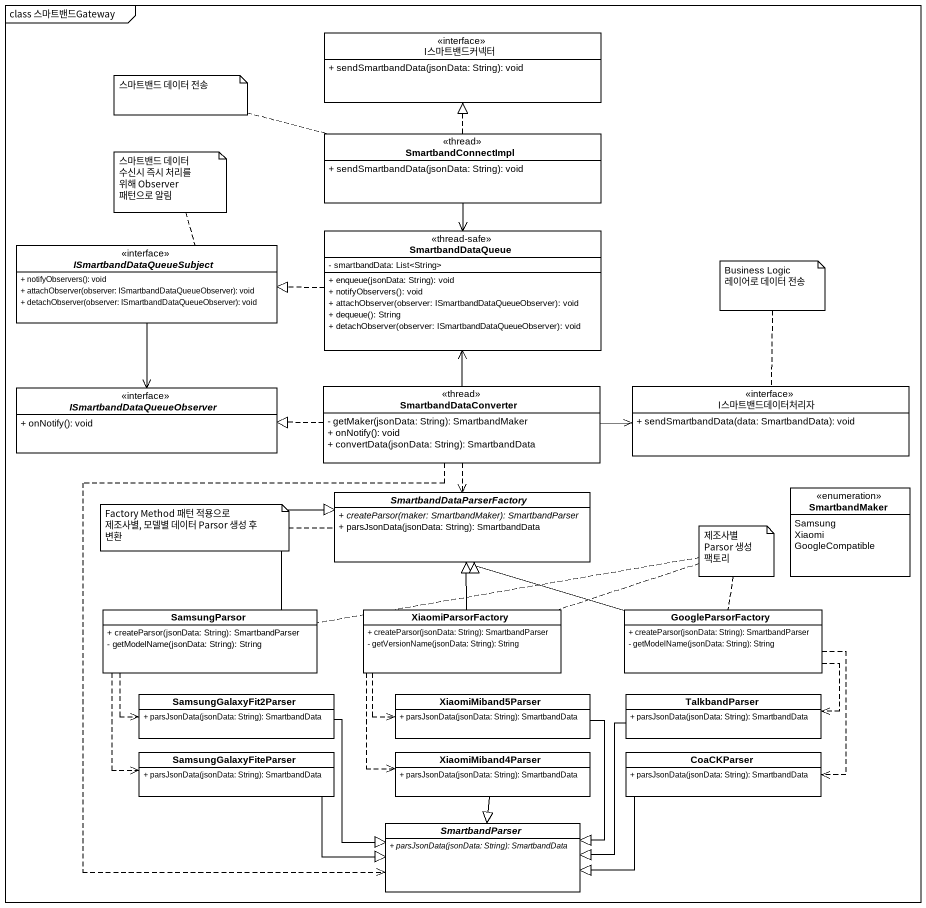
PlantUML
@startuml
mainframe class 스마트밴드Gateway
hide circle
hide empty members
skinparam classAttributeIconSize 0
interface I스마트밴드커넥터 {
  + sendSmartbandData(jsonData: String): void
}
class SmartbandConnectImpl <<thread>> {
  + sendSmartbandData(jsonData: String): void
}
interface ISmartbandDataQueueSubject {
  + notifyObservers(): void
  + attachObserver(observer: ISmartbandDataQueueObserver): void
  + detachObserver(observer: ISmartbandDataQueueObserver): void
}
class SmartbandDataQueue <<thread-safe>> {
  - smartbandData: List<String>
  + enqueue(jsonData: String): void
  + notifyObservers(): void
  + attachObserver(observer: ISmartbandDataQueueObserver): void
  + dequeue(): String
  + detachObserver(observer: ISmartbandDataQueueObserver): void
}
class SmartbandDataConverter <<thread>> {
  - getMaker(jsonData: String): SmartbandMaker
  + onNotify(): void
  + convertData(jsonData: String): SmartbandData
}
interface I스마트밴드데이터처리자 {
  + sendSmartbandData(data: SmartbandData): void
}
interface ISmartbandDataQueueObserver {
  + onNotify(): void
}
abstract class SmartbandDataParserFactory {
  {abstract} + createParsor(maker: SmartbandMaker): SmartbandParser
  + parsJsonData(jsonData: String): SmartbandData
}
enum SmartbandMaker {
  Samsung
  Xiaomi
  GoogleCompatible
}
class SamsungParsor {
  + createParsor(jsonData: String): SmartbandParser
  - getModelName(jsonData: String): String
}
class XiaomiParsorFactory {
  + createParsor(jsonData: String): SmartbandParser
  - getVersionName(jsonData: String): String
}
class GoogleParsorFactory {
  + createParsor(jsonData: String): SmartbandParser
  - getModelName(jsonData: String): String
}
class SamsungGalaxyFit2Parser {
  + parsJsonData(jsonData: String): SmartbandData
}
class XiaomiMiband5Parser {
  + parsJsonData(jsonData: String): SmartbandData
}
class TalkbandParser {
  + parsJsonData(jsonData: String): SmartbandData
}
class SamsungGalaxyFiteParser {
  + parsJsonData(jsonData: String): SmartbandData
}
class XiaomiMiband4Parser {
  + parsJsonData(jsonData: String): SmartbandData
}
class CoaCKParser {
  + parsJsonData(jsonData: String): SmartbandData
}
abstract class SmartbandParser {
  {abstract} + parsJsonData(jsonData: String): SmartbandData
}
SmartbandConnectImpl .up.|> I스마트밴드커넥터
SmartbandConnectImpl --> SmartbandDataQueue
ISmartbandDataQueueSubject --> ISmartbandDataQueueObserver
SmartbandDataQueue .left.|> ISmartbandDataQueueSubject
SmartbandDataConverter -up-> SmartbandDataQueue
SmartbandDataConverter -right-> I스마트밴드데이터처리자
SmartbandDataConverter .left.|> ISmartbandDataQueueObserver
SmartbandDataConverter ..> SmartbandDataParserFactory
SmartbandDataConverter ..> SmartbandParser
SamsungParsor -right-|> SmartbandDataParserFactory
SamsungParsor ..> SamsungGalaxyFit2Parser
SamsungParsor ..> SamsungGalaxyFiteParser
XiaomiParsorFactory -up-|> SmartbandDataParserFactory
XiaomiParsorFactory ..> XiaomiMiband5Parser
XiaomiParsorFactory ..> XiaomiMiband4Parser
GoogleParsorFactory -left-|> SmartbandDataParserFactory
GoogleParsorFactory ..> TalkbandParser
GoogleParsorFactory ..> CoaCKParser
SamsungGalaxyFit2Parser -right-|> SmartbandParser
XiaomiMiband5Parser --|> SmartbandParser
TalkbandParser -left-|> SmartbandParser
SamsungGalaxyFiteParser -right-|> SmartbandParser
XiaomiMiband4Parser --|> SmartbandParser
CoaCKParser -left-|> SmartbandParser
note left of SmartbandConnectImpl : 스마트밴드 데이터 전송
note top of ISmartbandDataQueueSubject : 스마트밴드 데이터 수신시 즉시 처리를 위해 Observer 패턴으로 알림
note top of I스마트밴드데이터처리자 : Business Logic 레이어로 데이터 전송
note left of SmartbandDataParserFactory
  Factory Method 패턴 적용으로
  제조사별, 모델별 데이터 Parsor 생성 후 변환
end note
note as N5
  제조사별 Parsor 생성 팩토리
end note
N5 .. SamsungParsor
N5 .. XiaomiParsorFactory
N5 .. GoogleParsorFactory
@enduml
